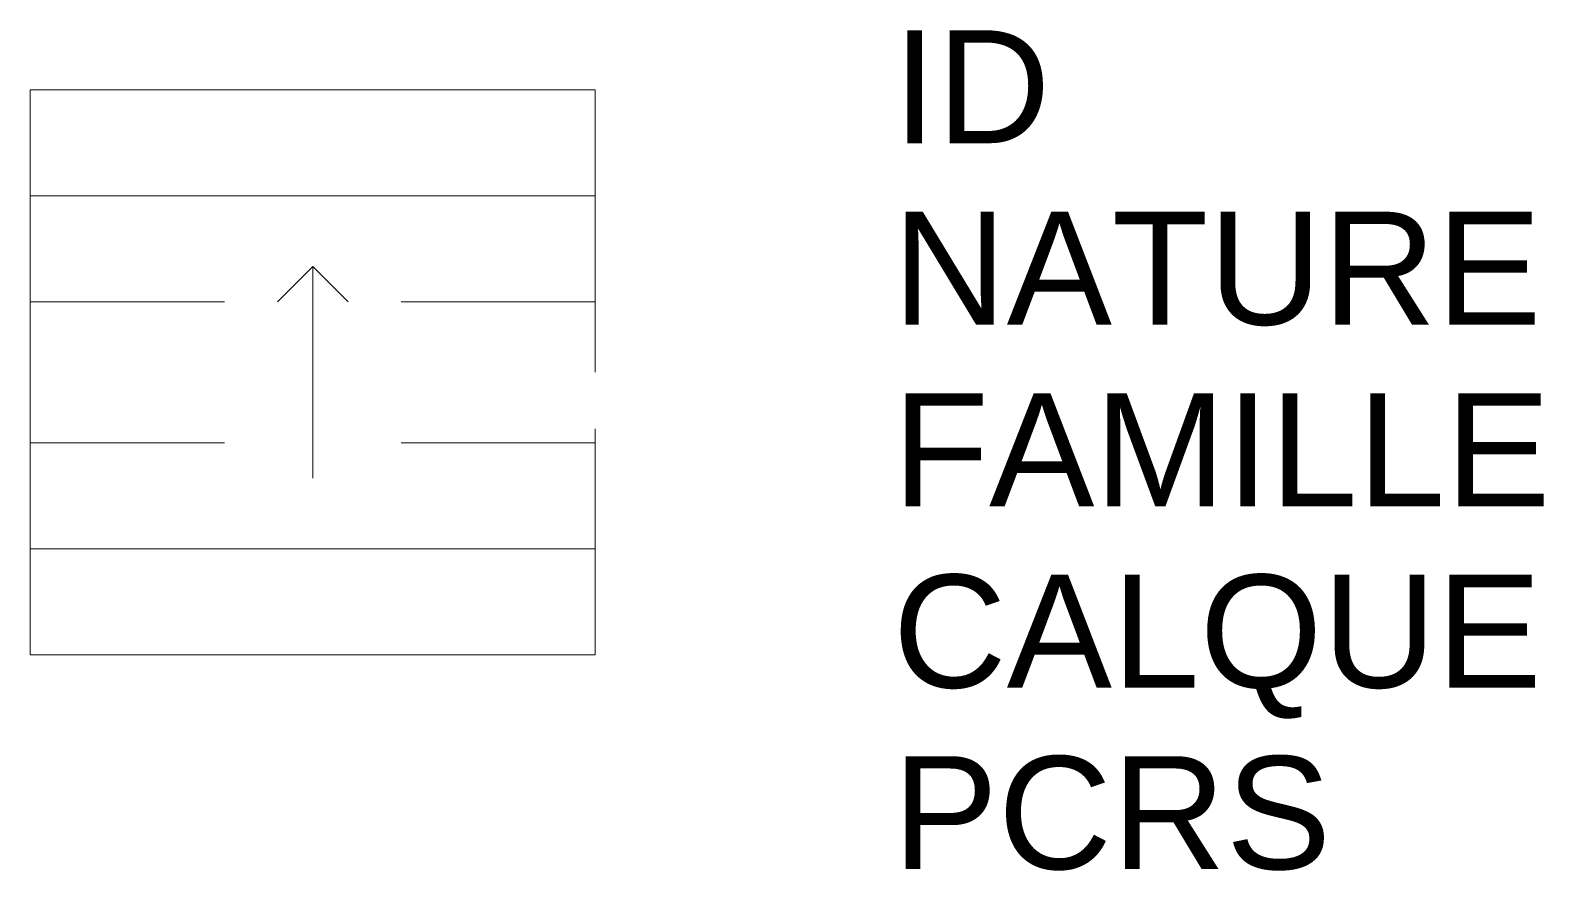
# Model space of a CAD drawing. Header units: metres. Extents: x 0 to 2.68, y -0.38 to 1.11.
import ezdxf

# ---------------------------------------------------------------- set-up
doc = ezdxf.new("R2010")
doc.units = ezdxf.units.M
doc.linetypes.add('Socle_Continu', pattern=[2.5, 2.5, 0])
doc.layers.add('BATIM_SCS', color=7, linetype='Socle_Continu', lineweight=13, true_color=0xdf7fff)
doc.styles.get("Standard").update_dxf_attribs({"font": 'arial.ttf'})

msp = doc.modelspace()

# ---------------------------------------------------------------- linework, layer by layer
at = {"layer": 'BATIM_SCS', "linetype": 'Socle_Continu', "flags": 128}
msp.add_lwpolyline([(0, 0), (0, 1), (1, 1), (1, 0)], close=True, dxfattribs=at)
for points in [[(1, 0.8125), (0, 0.8125)], [(0.5, 0.3125), (0.5, 0.6875), (0.4375, 0.625)], [(0.5, 0.6875), (0.5625, 0.625)], [(0, 0.625), (0.3438, 0.625)], [(1, 0.625), (0.6563, 0.625)], [(0, 0.375), (0.3438, 0.375)], [(1, 0.375), (0.6563, 0.375)], [(0, 0.1875), (1, 0.1875)]]:
    msp.add_lwpolyline(points, dxfattribs=at)

# ---------------------------------------------------------------- texts
at = {"layer": 'BATIM_SCS', "linetype": 'Socle_Continu', "flags": 9}
for tag, p, s in [('ID', (1.5267, 0.9056), 'RP_1124'), ('NATURE', (1.5267, 0.5843), 'Escalier'), ('FAMILLE', (1.5267, 0.263), 'Bâti'), ('CALQUE', (1.5267, -0.0583), 'BATIM_SCS'), ('PCRS', (1.5267, -0.3796), 'MarcheEscalier')]:
    msp.add_attdef(tag, p, s, height=0.2, dxfattribs=at)

doc.saveas('drawing.dxf')
